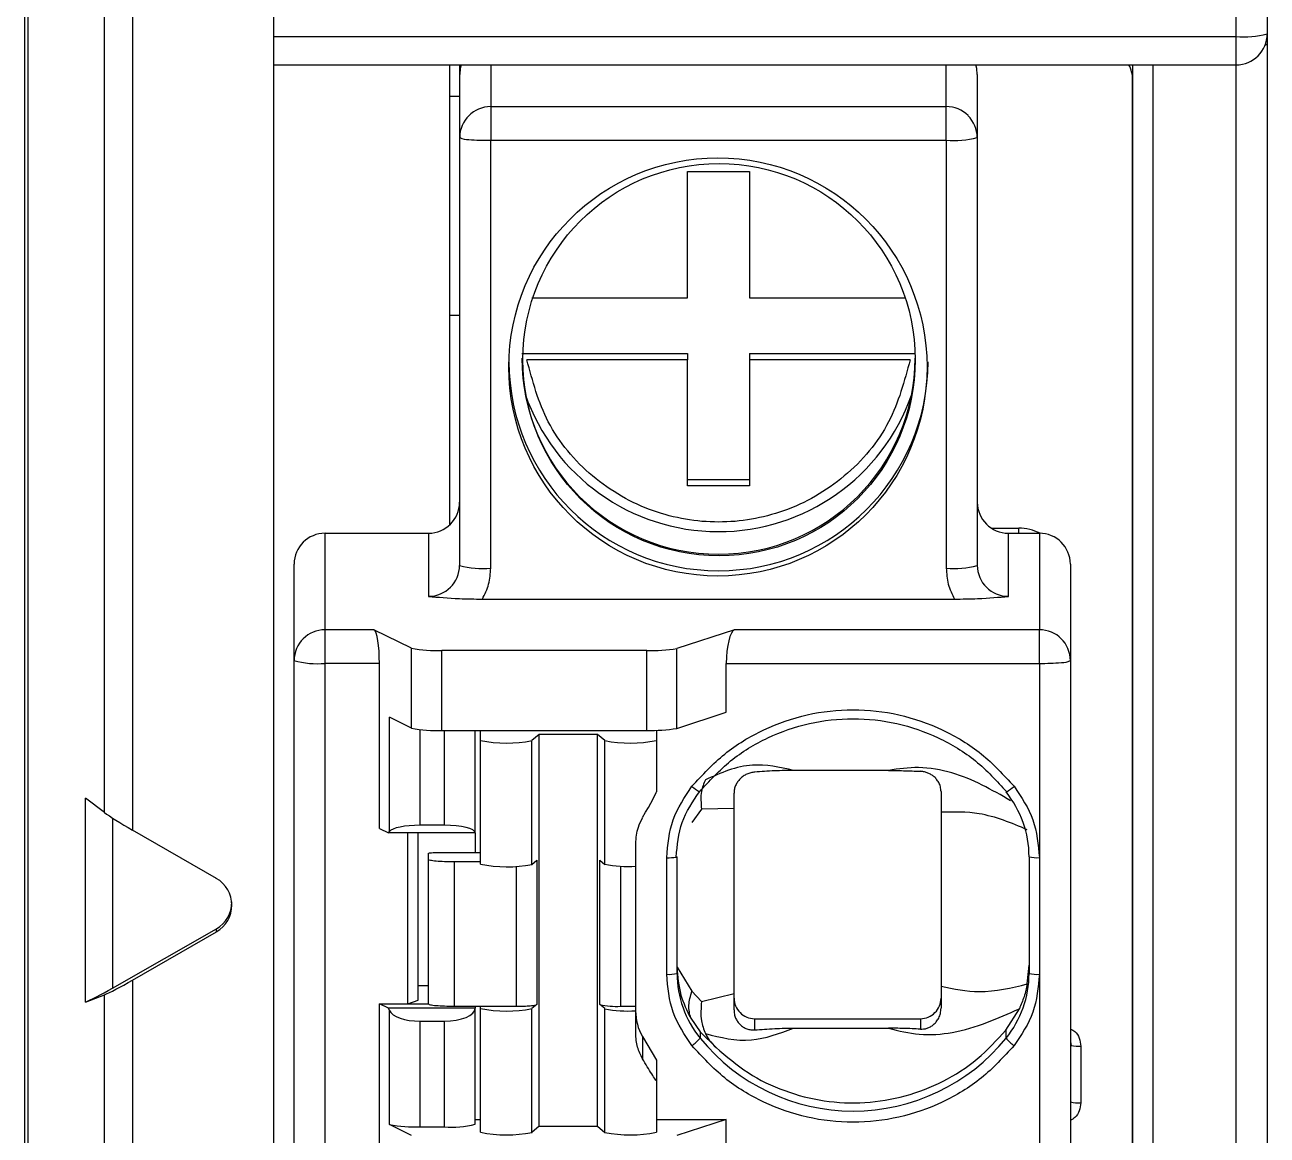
# Model space of a CAD drawing. Header units: millimetres. Extents: x 166 to 181, y 170 to 276.
# Drawn here: x 167.73 to 179.73, y 213.85 to 224.57 of the extents above; entities that cross this region are included whole.
import ezdxf

# ---------------------------------------------------------------- set-up
doc = ezdxf.new("R2010")
doc.units = ezdxf.units.MM

msp = doc.modelspace()

# ---------------------------------------------------------------- linework, layer by layer
at = {"color": 7, "linetype": 'Continuous', "lineweight": 25}
for p, q in [((167.729, 174.917), (167.729, 240.638)), ((167.757, 240.627), (167.757, 174.906)), ((179.429, 224.461), (179.429, 240.648)), ((179.729, 240.674), (179.729, 224.487)), ((168.498, 216.963), (168.498, 240.489)), ((168.77, 240.474), (168.77, 216.792)), ((170.129, 240.474), (170.129, 172.474)), ((170.129, 224.461), (179.429, 224.461)), ((179.729, 224.487), (179.729, 224.387)), ((179.729, 224.387), (179.729, 174.731)), ((170.129, 224.187), (179.429, 224.187)), ((171.829, 224.187), (171.829, 219.738)), ((171.929, 224.095), (171.929, 224.187)), ((178.429, 224.187), (178.429, 224.045)), ((178.629, 174.252), (178.629, 224.187)), ((171.929, 223.484), (171.929, 224.095)), ((176.929, 224.095), (176.929, 223.484)), ((178.429, 174.932), (178.429, 224.045)), ((172.229, 223.783), (172.229, 223.458)), ((172.229, 223.783), (176.629, 223.783)), ((176.629, 223.458), (176.629, 223.783)), ((171.929, 219.35), (171.929, 223.484)), ((172.229, 223.458), (176.629, 223.458)), ((172.229, 219.324), (172.229, 223.458)), ((176.629, 223.458), (176.629, 219.324)), ((176.929, 223.484), (176.929, 219.35)), ((174.129, 223.156), (174.729, 223.156)), ((174.129, 221.936), (174.129, 223.156)), ((174.729, 223.156), (174.729, 221.936)), ((172.627, 221.936), (174.129, 221.936)), ((174.729, 221.936), (176.231, 221.936)), ((172.53, 221.399), (174.129, 221.399)), ((174.129, 221.338), (172.578, 221.338)), ((174.129, 221.399), (174.129, 221.338)), ((174.129, 220.118), (174.129, 221.338)), ((174.729, 221.399), (174.729, 221.338)), ((174.729, 221.399), (176.328, 221.399)), ((174.729, 221.338), (174.729, 220.118)), ((176.28, 221.338), (174.729, 221.338)), ((174.129, 220.179), (174.729, 220.179)), ((174.729, 220.118), (174.129, 220.118)), ((170.629, 218.729), (170.629, 219.662)), ((170.629, 219.662), (171.629, 219.662)), ((171.629, 219.662), (171.629, 219.051)), ((177.063, 219.711), (177.329, 219.711)), ((177.229, 219.051), (177.229, 219.662)), ((177.229, 219.662), (177.529, 219.662)), ((177.529, 219.662), (177.529, 218.729)), ((170.329, 218.43), (170.329, 219.363)), ((177.829, 219.363), (177.829, 218.43)), ((172.148, 219.025), (176.709, 219.025)), ((171.101, 218.729), (170.629, 218.729)), ((170.629, 218.623), (170.629, 218.729)), ((171.463, 218.55), (171.101, 218.729)), ((174.584, 218.729), (174.027, 218.548)), ((177.529, 218.729), (174.584, 218.729)), ((177.529, 218.404), (177.529, 218.729)), ((170.629, 218.404), (170.629, 218.623)), ((171.463, 217.778), (171.463, 218.55)), ((173.738, 218.528), (171.758, 218.528)), ((171.758, 217.756), (171.758, 218.528)), ((173.738, 217.756), (173.738, 218.528)), ((174.027, 217.776), (174.027, 218.548)), ((170.329, 178.682), (170.329, 218.43)), ((171.154, 218.404), (170.629, 218.404)), ((170.629, 178.656), (170.629, 218.404)), ((171.154, 216.81), (171.154, 218.404)), ((174.504, 217.931), (174.504, 218.404)), ((174.504, 218.404), (177.529, 218.404)), ((177.529, 218.404), (177.529, 216.527)), ((177.829, 218.43), (177.829, 178.682)), ((174.027, 217.776), (174.504, 217.931)), ((171.251, 216.779), (171.251, 217.883)), ((171.463, 217.778), (171.251, 217.883)), ((171.758, 217.756), (173.738, 217.756)), ((172.079, 216.766), (172.079, 217.756)), ((172.129, 217.66), (172.129, 217.756)), ((172.698, 217.717), (172.627, 217.658)), ((173.259, 217.717), (172.698, 217.717)), ((172.698, 213.931), (172.698, 217.717)), ((173.33, 217.658), (173.259, 217.717)), ((173.259, 213.931), (173.259, 217.717)), ((173.829, 217.758), (173.829, 217.66)), ((172.129, 216.464), (172.129, 217.66)), ((172.627, 216.462), (172.627, 217.658)), ((173.33, 216.462), (173.33, 217.658)), ((173.829, 217.66), (173.829, 217.162)), ((176.072, 217.37), (175.154, 217.37)), ((168.498, 216.963), (168.314, 217.103)), ((168.314, 215.131), (168.314, 217.103)), ((174.265, 216.994), (174.173, 216.868)), ((174.579, 217.001), (174.265, 216.994)), ((174.579, 215.213), (174.579, 217.001)), ((176.579, 216.965), (176.579, 215.284)), ((169.579, 216.327), (168.77, 216.792)), ((171.154, 216.81), (171.242, 216.766)), ((171.242, 216.766), (171.251, 216.779)), ((172.079, 216.766), (171.242, 216.766)), ((171.429, 215.116), (171.429, 216.766)), ((171.529, 215.151), (171.529, 216.766)), ((171.779, 216.84), (171.546, 216.84)), ((172.079, 216.766), (172.079, 216.578)), ((173.629, 216.443), (173.629, 216.662)), ((171.629, 216.508), (171.629, 216.569)), ((171.629, 215.113), (171.629, 216.508)), ((171.729, 216.578), (172.129, 216.578)), ((171.879, 215.092), (171.879, 216.486)), ((172.129, 216.486), (171.879, 216.486)), ((172.627, 216.462), (172.675, 216.502)), ((172.675, 216.502), (172.675, 215.107)), ((173.282, 215.107), (173.282, 216.502)), ((173.282, 216.502), (173.33, 216.462)), ((173.929, 215.4), (173.929, 216.527)), ((174.029, 215.408), (174.029, 216.536)), ((177.429, 216.536), (177.429, 215.408)), ((177.529, 216.527), (177.529, 215.4)), ((173.629, 215.092), (173.629, 216.443)), ((168.576, 215.267), (169.579, 215.84)), ((168.77, 215.344), (169.579, 215.809)), ((169.579, 215.809), (169.579, 215.84)), ((174.029, 215.469), (174.029, 215.469)), ((174.029, 215.469), (174.173, 215.237)), ((177.412, 215.307), (177.429, 215.487)), ((168.77, 215.344), (168.77, 172.474)), ((171.529, 215.291), (171.629, 215.291)), ((177.529, 215.4), (177.529, 211.546)), ((168.314, 215.131), (168.498, 215.203)), ((168.498, 172.474), (168.498, 215.203)), ((174.173, 215.237), (174.265, 215.136)), ((174.265, 215.136), (174.579, 215.213)), ((171.154, 211.829), (171.154, 215.116)), ((171.242, 215.073), (171.154, 215.116)), ((171.154, 215.116), (171.429, 215.116)), ((171.251, 215.051), (171.242, 215.073)), ((172.079, 215.073), (171.242, 215.073)), ((171.251, 213.948), (171.251, 215.051)), ((171.429, 215.116), (171.529, 215.151)), ((171.429, 215.116), (171.629, 215.116)), ((171.879, 215.092), (172.129, 215.092)), ((172.079, 215.092), (172.079, 215.073)), ((172.079, 213.952), (172.079, 215.073)), ((172.129, 215.07), (172.129, 215.092)), ((172.129, 215.092), (172.476, 215.092)), ((172.129, 213.874), (172.129, 215.07)), ((172.675, 215.107), (172.627, 215.068)), ((172.627, 213.872), (172.627, 215.068)), ((173.33, 215.068), (173.282, 215.107)), ((173.33, 213.872), (173.33, 215.068)), ((173.481, 215.092), (173.629, 215.092)), ((173.629, 215.048), (173.629, 215.092)), ((173.629, 214.83), (173.629, 215.048)), ((177.206, 214.861), (177.335, 215.067)), ((171.546, 214.947), (171.779, 214.947)), ((171.546, 213.926), (171.546, 214.947)), ((171.779, 214.947), (171.779, 213.926)), ((174.161, 214.976), (174.251, 214.845)), ((174.779, 214.863), (174.779, 214.971)), ((174.779, 214.971), (176.379, 214.971)), ((176.379, 214.971), (176.379, 214.87)), ((174.251, 214.845), (174.251, 214.782)), ((174.251, 214.845), (174.405, 214.692)), ((175.154, 214.879), (176.072, 214.879)), ((177.206, 214.861), (177.206, 214.782)), ((173.696, 214.798), (173.696, 214.583)), ((173.696, 214.798), (173.829, 214.569)), ((177.829, 214.751), (177.836, 214.711)), ((177.929, 214.705), (177.929, 214.158)), ((173.829, 214.569), (173.829, 214.372)), ((173.829, 214.372), (173.829, 213.874)), ((172.079, 213.996), (172.129, 213.996)), ((173.829, 213.996), (174.504, 213.996)), ((174.504, 213.996), (174.027, 213.841)), ((174.504, 212.95), (174.504, 213.996)), ((171.463, 213.843), (171.251, 213.948)), ((171.546, 213.926), (171.779, 213.926)), ((172.698, 213.931), (172.627, 213.872)), ((172.698, 213.931), (173.259, 213.931)), ((173.259, 213.931), (173.33, 213.872))]:
    msp.add_line(p, q, dxfattribs=at)
at = {"color": 8, "linetype": 'Continuous', "lineweight": 25}
for p, q in [((179.429, 224.187), (179.429, 224.461)), ((172.229, 224.187), (172.229, 223.783)), ((176.629, 223.783), (176.629, 224.187)), ((178.432, 175.843), (178.432, 224.187)), ((179.429, 174.704), (179.429, 224.187)), ((171.829, 223.883), (171.929, 223.883)), ((171.929, 221.766), (171.829, 221.766)), ((177.329, 219.662), (177.329, 219.711)), ((171.546, 216.84), (171.546, 217.764)), ((171.779, 217.756), (171.779, 216.84)), ((168.576, 216.91), (168.576, 215.267)), ((172.476, 216.444), (172.476, 215.092)), ((173.481, 216.444), (173.481, 215.092))]:
    msp.add_line(p, q, dxfattribs=at)
at = {"color": 8, "linetype": 'Continuous', "lineweight": 25, "flags": 128}
msp.add_lwpolyline([(179.708, 224.378), (179.723, 224.382), (179.729, 224.387)], dxfattribs=at)
at = {"color": 7, "linetype": 'Continuous', "lineweight": 25, "flags": 128}
for points in [[(171.943, 224.187), (171.934, 224.153), (171.929, 224.095)], [(176.929, 224.095), (176.923, 224.153), (176.914, 224.187)], [(177.213, 217.163), (177.212, 217.163), (177.208, 217.161), (177.206, 217.162)], [(174.022, 216.532), (174.027, 216.534), (174.029, 216.536)], [(177.836, 214.711), (177.831, 214.712), (177.829, 214.714)]]:
    msp.add_lwpolyline(points, dxfattribs=at)
at = {"color": 7, "linetype": 'Continuous', "lineweight": 25}
for centre, radius in [((174.423, 221.268), 2.02), ((174.434, 221.338), 1.895)]:
    msp.add_circle(centre, radius, dxfattribs=at)
for centre, radius, start, end in [((179.429, 224.487), 0.3, 270, 0), ((179.503, 225.341), 0.883, 265.1662, 284.796), ((178.131, 224.045), 0.298, 0.0062, 28.4983), ((172.228, 223.484), 0.299, 89.891, 179.8906), ((176.629, 223.483), 0.301, 45.1355, 90.0188), ((176.63, 223.484), 0.298, 0.0189, 45.1358), ((172.006, 223.632), 0.166, 242.4701, 273.7651), ((172.216, 226.044), 2.586, 265.5798, 270.2851), ((176.703, 224.338), 0.883, 265.1662, 284.7959), ((174.429, 221.324), 2.025, 180.1718, 359.8282), ((174.429, 221.359), 1.9, 180.1665, 359.8335), ((174.429, 221.654), 1.977, 199.14, 340.568), ((171.629, 219.961), 0.299, 269.891, 359.8906), ((177.228, 219.961), 0.299, 180.1095, 270.109), ((170.628, 219.362), 0.299, 89.891, 179.8905), ((177.329, 219.26), 0.451, 62.8097, 90.0059), ((177.529, 219.362), 0.299, 0.1094, 90.109), ((171.629, 219.351), 0.299, 269.891, 359.8906), ((172.154, 220.204), 0.883, 255.2041, 274.8337), ((176.703, 220.204), 0.883, 265.1663, 284.7959), ((177.228, 219.351), 0.299, 180.1094, 270.109), ((170.628, 218.43), 0.299, 89.8911, 179.8905), ((177.529, 218.43), 0.299, 0.1094, 90.109), ((171.701, 219.775), 1.248, 259.0004, 272.6343), ((173.787, 219.968), 1.44, 268.0397, 279.6124), ((170.554, 219.284), 0.883, 255.2041, 274.8338), ((177.542, 220.99), 2.586, 269.7151, 274.4198), ((177.752, 218.578), 0.166, 266.2354, 297.5295), ((171.701, 219.003), 1.248, 259.0002, 272.6342), ((173.787, 219.196), 1.44, 268.0399, 279.6123), ((172.384, 218.889), 1.255, 258.2826, 281.194), ((173.574, 218.889), 1.255, 258.806, 281.7174), ((176.435, 216.535), 0.994, 0.0126, 39.0673), ((177.504, 216.82), 0.294, 255.2038, 274.8338), ((172.384, 217.693), 1.255, 258.2826, 281.194), ((173.55, 217.562), 1.121, 258.6812, 274.0093), ((169.43, 216.068), 0.298, 299.8277, 60.1723), ((173.953, 215.693), 0.294, 265.1662, 284.7962), ((175.023, 215.409), 0.994, 180.0127, 219.0672), ((176.435, 215.409), 0.994, 320.9328, 359.9873), ((177.504, 215.693), 0.294, 255.2038, 274.8338), ((172.384, 216.299), 1.255, 258.2828, 281.1938), ((173.439, 215.822), 0.732, 257.6806, 273.3449), ((173.55, 216.167), 1.122, 258.6817, 274.0088), ((174.125, 215.047), 0.497, 180.006, 210.1034), ((173.909, 215.077), 0.451, 305.8069, 319.241), ((175.729, 215.983), 1.904, 219.1012, 320.8988), ((177.548, 215.077), 0.451, 220.7589, 234.1932), ((177.904, 214.451), 0.294, 255.2041, 274.8341), ((171.489, 215.173), 1.248, 259, 272.6345), ((171.853, 214.806), 0.883, 265.1661, 284.7961), ((172.384, 215.103), 1.255, 258.283, 281.1936), ((173.574, 215.103), 1.255, 258.8064, 281.717)]:
    msp.add_arc(centre, radius, start, end, dxfattribs=at)
at = {"color": 8, "linetype": 'Continuous', "lineweight": 25}
for centre, radius, start, end in [((174.598, 217.722), 0.661, 229.9819, 237.6519), ((176.859, 217.722), 0.661, 302.3482, 310.018), ((173.947, 217.01), 0.484, 267.8612, 278.8922), ((177.911, 215.197), 0.492, 261.2524, 272.062)]:
    msp.add_arc(centre, radius, start, end, dxfattribs=at)
at = {"color": 7, "linetype": 'Continuous', "lineweight": 25}
for centre, major_axis, ratio, start_param, end_param in [((171.101, 218.43), (-0.005, 0.3), 0.175613, 4.622338, 6.193134), ((174.584, 218.43), (0.008, 0.3), 0.266773, 0.093974, 1.66477), ((173.579, 216.731), (0.25, 0.432), 0.021882, 5.161418, 6.245374), ((168.77, 216.818), (0.3, -0.173), 0.065398, 3.615736, 4.7502), ((171.546, 216.766), (0.3, 0), 0.244909, 1.570796, 2.96706), ((171.779, 216.766), (0.3, 0), 0.244909, 0, 1.570796), ((169.429, 216.1), (0.283, -0.1), 0.99513, 5.57254, 6.619738), ((168.77, 215.37), (0.3, 0.173), 0.065398, 3.540114, 4.674578), ((168.586, 215.299), (0.3, 0.173), 0.065398, 3.540114, 4.639671), ((171.546, 215.073), (0.3, 0), 0.419221, 3.316126, 4.712389), ((171.779, 215.073), (0.3, 0), 0.419221, 4.712389, 6.283185)]:
    msp.add_ellipse(centre, major_axis=major_axis, ratio=ratio, start_param=start_param, end_param=end_param, dxfattribs=at)
for points, knots in [([(176.28, 221.338), (176.224, 221.132), (176.111, 220.706), (175.668, 220.183), (175.083, 219.845), (174.429, 219.733), (173.774, 219.845), (173.189, 220.183), (172.747, 220.706), (172.633, 221.132), (172.578, 221.338)], [0, 0, 0, 0, 0.121035, 0.25, 0.378965, 0.5, 0.621035, 0.75, 0.878965, 1, 1, 1, 1]), ([(172.148, 219.025), (172.172, 219.072), (172.218, 219.167), (172.225, 219.272), (172.229, 219.324)], [0, 0, 0, 0, 0.5, 1, 1, 1, 1]), ([(176.629, 219.324), (176.632, 219.272), (176.639, 219.167), (176.686, 219.072), (176.709, 219.025)], [0, 0, 0, 0, 0.5, 1, 1, 1, 1]), ([(171.629, 219.051), (171.721, 219.043), (171.842, 219.033), (172.034, 219.026), (172.111, 219.026), (172.148, 219.025)], [0, 0, 0, 0, 0.623961, 0.81744, 1, 1, 1, 1]), ([(176.709, 219.025), (176.746, 219.026), (176.824, 219.026), (177.016, 219.033), (177.137, 219.043), (177.229, 219.051)], [0, 0, 0, 0, 0.181722, 0.376586, 1, 1, 1, 1]), ([(174.173, 217.216), (174.274, 217.325), (174.475, 217.544), (174.861, 217.775), (175.283, 217.924), (175.729, 217.971), (176.175, 217.924), (176.596, 217.775), (176.982, 217.544), (177.184, 217.325), (177.284, 217.216)], [0, 0, 0, 0, 0.125038, 0.249996, 0.374921, 0.499998, 0.624923, 0.75, 0.874885, 1, 1, 1, 1]), ([(174.244, 217.163), (174.34, 217.268), (174.533, 217.476), (174.9, 217.698), (175.303, 217.838), (175.729, 217.885), (176.154, 217.838), (176.557, 217.698), (176.925, 217.476), (177.117, 217.268), (177.213, 217.163)], [0, 0, 0, 0, 0.125, 0.25, 0.375, 0.5, 0.625, 0.75, 0.875, 1, 1, 1, 1]), ([(175.154, 217.37), (175.02, 217.399), (174.723, 217.465), (174.451, 217.345), (174.302, 217.279)], [0, 0, 0, 0, 0.449865, 1, 1, 1, 1]), ([(174.779, 217.353), (174.766, 217.351), (174.742, 217.348), (174.704, 217.335), (174.668, 217.315), (174.637, 217.289), (174.612, 217.259), (174.593, 217.225), (174.581, 217.187), (174.579, 217.162), (174.579, 217.15)], [0, 0, 0, 0, 0.14766, 0.282275, 0.406939, 0.525547, 0.635754, 0.749824, 0.87047, 1, 1, 1, 1]), ([(175.154, 217.37), (175.124, 217.369), (175.062, 217.369), (174.928, 217.364), (174.841, 217.358), (174.779, 217.353)], [0, 0, 0, 0, 0.2066749, 0.436282, 1, 1, 1, 1]), ([(176.072, 217.37), (176.121, 217.369), (176.23, 217.368), (176.326, 217.363), (176.379, 217.361)], [0, 0, 0, 0, 0.444319, 1, 1, 1, 1]), ([(176.579, 217.165), (176.578, 217.181), (176.575, 217.211), (176.558, 217.252), (176.535, 217.286), (176.508, 217.313), (176.477, 217.334), (176.444, 217.348), (176.41, 217.358), (176.389, 217.36), (176.379, 217.361)], [0, 0, 0, 0, 0.1705021, 0.3217973, 0.4546677, 0.5702156, 0.6811207, 0.7872585, 0.8922921, 1, 1, 1, 1]), ([(173.929, 216.527), (173.94, 216.652), (173.962, 216.903), (174.103, 217.111), (174.173, 217.216)], [0, 0, 0, 0, 0.5, 1, 1, 1, 1]), ([(174.302, 217.279), (174.287, 217.243), (174.251, 217.158), (174.26, 217.054), (174.265, 216.994)], [0, 0, 0, 0, 0.426276, 1, 1, 1, 1]), ([(177.284, 217.216), (177.355, 217.111), (177.495, 216.903), (177.518, 216.652), (177.529, 216.527)], [0, 0, 0, 0, 0.5, 1, 1, 1, 1]), ([(174.021, 216.532), (174.031, 216.647), (174.051, 216.876), (174.18, 217.068), (174.244, 217.163)], [0, 0, 0, 0, 0.499883, 1, 1, 1, 1]), ([(174.579, 217.001), (174.579, 217.026), (174.579, 217.079), (174.579, 217.126), (174.579, 217.15)], [0, 0, 0, 0, 0.483942, 1, 1, 1, 1]), ([(176.579, 217.165), (176.579, 217.134), (176.579, 217.072), (176.579, 217), (176.579, 216.965)], [0, 0, 0, 0, 0.513039, 1, 1, 1, 1]), ([(177.412, 216.796), (177.258, 216.861), (176.983, 216.975), (176.702, 216.968), (176.579, 216.965)], [0, 0, 0, 0, 0.560925, 1, 1, 1, 1]), ([(173.629, 216.662), (173.633, 216.717), (173.641, 216.805), (173.681, 216.883), (173.696, 216.913)], [0, 0, 0, 0, 0.617968, 1, 1, 1, 1]), ([(171.629, 216.569), (171.63, 216.57), (171.633, 216.573), (171.656, 216.575), (171.689, 216.577), (171.716, 216.578), (171.729, 216.578)], [0, 0, 0, 0, 0.24997, 0.499983, 0.750003, 1, 1, 1, 1]), ([(171.879, 216.486), (171.846, 216.487), (171.78, 216.487), (171.698, 216.492), (171.64, 216.5), (171.632, 216.505), (171.629, 216.508)], [0, 0, 0, 0, 0.250002, 0.500003, 0.749997, 1, 1, 1, 1]), ([(174.029, 215.469), (174.035, 215.377), (174.048, 215.204), (174.124, 215.049), (174.161, 214.976)], [0, 0, 0, 0, 0.527312, 1, 1, 1, 1]), ([(174.173, 214.711), (174.103, 214.815), (173.962, 215.024), (173.94, 215.274), (173.929, 215.4)], [0, 0, 0, 0, 0.5, 1, 1, 1, 1]), ([(176.579, 215.284), (176.702, 215.259), (176.983, 215.203), (177.258, 215.27), (177.412, 215.307)], [0, 0, 0, 0, 0.439821, 1, 1, 1, 1]), ([(176.579, 215.284), (176.579, 215.249), (176.579, 215.176), (176.579, 215.108), (176.579, 215.073)], [0, 0, 0, 0, 0.486962, 1, 1, 1, 1]), ([(177.529, 215.4), (177.518, 215.274), (177.495, 215.024), (177.355, 214.815), (177.284, 214.711)], [0, 0, 0, 0, 0.5, 1, 1, 1, 1]), ([(177.412, 215.307), (177.403, 215.266), (177.385, 215.184), (177.351, 215.106), (177.335, 215.067)], [0, 0, 0, 0, 0.512135, 1, 1, 1, 1]), ([(174.161, 214.976), (174.151, 215.017), (174.131, 215.097), (174.159, 215.19), (174.173, 215.237)], [0, 0, 0, 0, 0.500009, 1, 1, 1, 1]), ([(174.579, 215.058), (174.579, 215.084), (174.579, 215.134), (174.579, 215.188), (174.579, 215.213)], [0, 0, 0, 0, 0.516063, 1, 1, 1, 1]), ([(174.579, 215.17), (174.582, 215.144), (174.588, 215.092), (174.634, 215.026), (174.7, 214.98), (174.752, 214.974), (174.779, 214.971)], [0, 0, 0, 0, 0.25, 0.5, 0.75, 1, 1, 1, 1]), ([(176.379, 214.971), (176.405, 214.974), (176.457, 214.98), (176.523, 215.026), (176.57, 215.092), (176.576, 215.144), (176.579, 215.17)], [0, 0, 0, 0, 0.250001, 0.5, 0.75, 1, 1, 1, 1]), ([(171.629, 215.113), (171.632, 215.111), (171.64, 215.105), (171.698, 215.098), (171.78, 215.093), (171.846, 215.092), (171.879, 215.092)], [0, 0, 0, 0, 0.2500013, 0.4999935, 0.750003, 1, 1, 1, 1]), ([(172.476, 215.092), (172.501, 215.092), (172.55, 215.092), (172.613, 215.096), (172.66, 215.101), (172.67, 215.105), (172.675, 215.107)], [0, 0, 0, 0, 0.250001, 0.500008, 0.750001, 1, 1, 1, 1]), ([(174.265, 215.136), (174.26, 215.073), (174.251, 214.963), (174.287, 214.868), (174.302, 214.827)], [0, 0, 0, 0, 0.573715, 1, 1, 1, 1]), ([(174.579, 215.058), (174.579, 215.044), (174.581, 215.017), (174.593, 214.977), (174.612, 214.942), (174.637, 214.912), (174.668, 214.888), (174.704, 214.871), (174.742, 214.862), (174.766, 214.862), (174.779, 214.863)], [0, 0, 0, 0, 0.129527, 0.250177, 0.364247, 0.474454, 0.59308, 0.717751, 0.852362, 1, 1, 1, 1]), ([(176.072, 214.879), (176.17, 214.854), (176.373, 214.803), (176.828, 214.84), (177.128, 214.974), (177.335, 215.067)], [0, 0, 0, 0, 0.223625, 0.462392, 1, 1, 1, 1]), ([(176.379, 214.87), (176.389, 214.87), (176.41, 214.87), (176.444, 214.878), (176.477, 214.892), (176.508, 214.913), (176.535, 214.942), (176.558, 214.978), (176.575, 215.023), (176.578, 215.056), (176.579, 215.073)], [0, 0, 0, 0, 0.107639, 0.21259, 0.31862, 0.429393, 0.545022, 0.677982, 0.829386, 1, 1, 1, 1]), ([(173.696, 214.583), (173.677, 214.62), (173.638, 214.696), (173.632, 214.784), (173.629, 214.83)], [0, 0, 0, 0, 0.482079, 1, 1, 1, 1]), ([(174.302, 214.827), (174.448, 214.79), (174.719, 214.719), (175.017, 214.829), (175.154, 214.879)], [0, 0, 0, 0, 0.538387, 1, 1, 1, 1]), ([(174.302, 214.827), (174.314, 214.806), (174.341, 214.758), (174.382, 214.716), (174.406, 214.692)], [0, 0, 0, 0, 0.438573, 1, 1, 1, 1]), ([(174.405, 214.692), (174.505, 214.607), (174.705, 214.435), (175.064, 214.264), (175.448, 214.164), (175.844, 214.148), (176.236, 214.212), (176.604, 214.356), (176.94, 214.57), (177.118, 214.764), (177.206, 214.861)], [0, 0, 0, 0, 0.125, 0.25, 0.375, 0.5, 0.625, 0.75, 0.875, 1, 1, 1, 1]), ([(174.779, 214.863), (174.841, 214.867), (174.928, 214.874), (175.062, 214.879), (175.124, 214.879), (175.154, 214.879)], [0, 0, 0, 0, 0.5637139, 0.7933259, 1, 1, 1, 1]), ([(176.379, 214.87), (176.326, 214.873), (176.23, 214.877), (176.121, 214.879), (176.072, 214.879)], [0, 0, 0, 0, 0.555686, 1, 1, 1, 1]), ([(177.284, 214.711), (177.184, 214.602), (176.982, 214.383), (176.597, 214.152), (176.175, 214.003), (175.729, 213.955), (175.283, 214.003), (174.861, 214.152), (174.475, 214.383), (174.274, 214.602), (174.173, 214.711)], [0, 0, 0, 0, 0.1250384, 0.2499961, 0.3749209, 0.499998, 0.6249229, 0.7500001, 0.8748851, 1, 1, 1, 1]), ([(173.829, 214.372), (173.828, 214.372), (173.827, 214.372), (173.814, 214.39), (173.773, 214.454), (173.726, 214.531), (173.696, 214.583)], [0, 0, 0, 0, 0.10235, 0.212856, 0.47686, 1, 1, 1, 1])]:
    msp.add_open_spline(points, degree=3, knots=knots, dxfattribs=at)
at = {"color": 8, "linetype": 'Continuous', "lineweight": 25}
for points, knots in [([(177.251, 217.077), (177.069, 217.182), (176.794, 217.34), (176.369, 217.413), (176.168, 217.384), (176.072, 217.37)], [0, 0, 0, 0, 0.506476, 0.764264, 1, 1, 1, 1]), ([(177.829, 214.874), (177.843, 214.866), (177.88, 214.844), (177.92, 214.784), (177.926, 214.732), (177.929, 214.705)], [0, 0, 0, 0, 0.242291, 0.617845, 1, 1, 1, 1]), ([(177.929, 214.158), (177.926, 214.132), (177.92, 214.08), (177.88, 214.019), (177.843, 213.997), (177.829, 213.989)], [0, 0, 0, 0, 0.379434, 0.75712, 1, 1, 1, 1])]:
    msp.add_open_spline(points, degree=3, knots=knots, dxfattribs=at)

doc.saveas('drawing.dxf')
